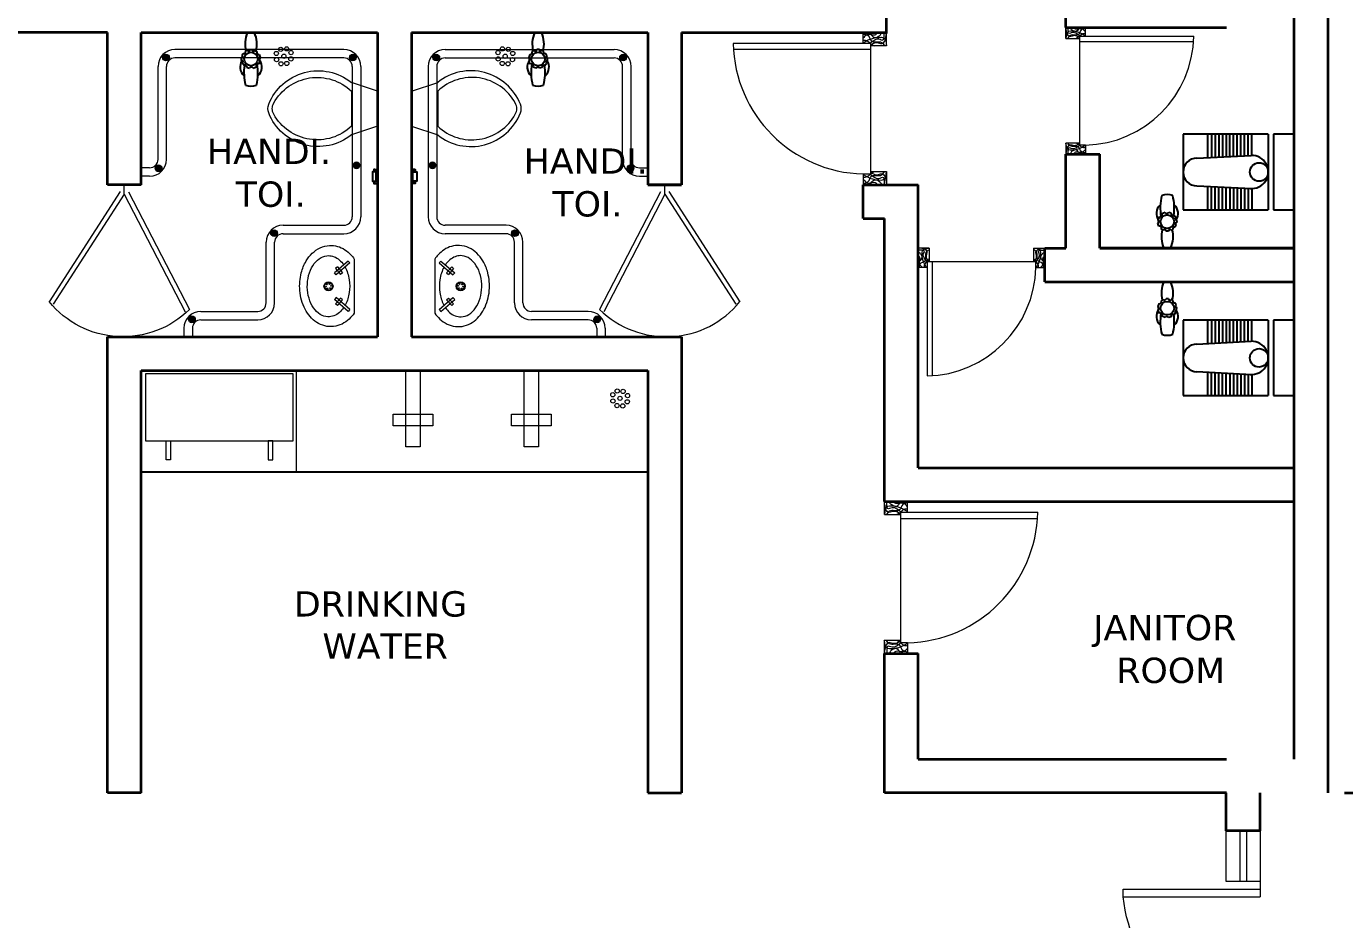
# Model space of a CAD drawing. Header units: millimetres. Extents: x -3092162 to 4513894, y -12317808 to 1849994.
# Drawn here: x -452693 to -444889, y -5832906 to -5827619 of the extents above; entities that cross this region are included whole.
import ezdxf

# ---------------------------------------------------------------- set-up
doc = ezdxf.new("R2010")
doc.units = ezdxf.units.MM
doc.header["$LTSCALE"] = 2
doc.header["$MEASUREMENT"] = 0
for name, color, linetype, lineweight in [('DOOR', 27, 'Continuous', 5), ('FIXTURE', 252, 'Continuous', 0), ('glass', 5, 'Continuous', 15), ('RAILING', 47, 'Continuous', 13), ('SILL', 74, 'Continuous', 9), ('tap', 97, 'Continuous', 25), ('TEXT', 7, 'Continuous', 13), ('WAll', 250, 'Continuous', 35)]:
    doc.layers.add(name, color=color, linetype=linetype, lineweight=lineweight)
doc.layers.add('Layer3', color=36, linetype='Continuous')
doc.styles.add('style2', font='')
doc.styles.get('style2').set_extended_font_data('Verdana')

# ---------------------------------------------------------------- blocks, each defined once
blk = doc.blocks.new('A$C74827424')
at = {"layer": 'Layer3'}
for p, q in [((0, 0.4), (0, 1.1)), ((2.92, 0.4), (2.92, 1.1))]:
    blk.add_line(p, q, dxfattribs=at)
for points in [[(0.51, 0.3), (0, 0.3), (0, 0.51), (0.51, 0.51)], [(2.41, 0.51), (2.92, 0.51), (2.92, 0.3), (2.41, 0.3)]]:
    blk.add_lwpolyline(points, dxfattribs=at)
blk.add_lwpolyline([(0.51, 0.81), (2.41, 0.81), (2.41, 0), (0.51, 0)], close=True, dxfattribs=at)

msp = doc.modelspace()

# ---------------------------------------------------------------- hatches: boundary and pattern name
at = {"layer": 'RAILING', "ltscale": 0.1}
h = msp.add_hatch(color=256, dxfattribs=at)
h.set_gradient(color1=(245, 10, 245), color2=(225, 9, 225), one_color=1, tint=0.46, name='CYLINDER')
h.paths.add_polyline_path([(-451846.6, -5827803.2, -1), (-451886.6, -5827803.2, -1)])
h = msp.add_hatch(color=256, dxfattribs=at)
h.set_gradient(color1=(245, 10, 245), color2=(225, 9, 225), one_color=1, tint=0.46, name='CYLINDER')
h.paths.add_polyline_path([(-450740.5, -5827803.2, -1), (-450780.5, -5827803.2, -1)])
h = msp.add_hatch(color=256, dxfattribs=at)
h.set_gradient(color1=(245, 10, 245), color2=(225, 9, 225), one_color=1, tint=0.46, name='CYLINDER')
h.paths.add_polyline_path([(-450286.6, -5827803.2, 1), (-450246.6, -5827803.2, 1)])
h = msp.add_hatch(color=256, dxfattribs=at)
h.set_gradient(color1=(245, 10, 245), color2=(225, 9, 225), one_color=1, tint=0.46, name='CYLINDER')
h.paths.add_polyline_path([(-449180.5, -5827803.2, 1), (-449140.5, -5827803.2, 1)])
h = msp.add_hatch(color=256, dxfattribs=at)
h.set_gradient(color1=(245, 10, 245), color2=(225, 9, 225), one_color=1, tint=0.46, name='CYLINDER')
h.paths.add_polyline_path([(-450718.6, -5828441.7, -1), (-450758.6, -5828441.7, -1)])
h = msp.add_hatch(color=256, dxfattribs=at)
h.set_gradient(color1=(245, 10, 245), color2=(225, 9, 225), one_color=1, tint=0.46, name='CYLINDER')
h.paths.add_polyline_path([(-450308.6, -5828441.7, 1), (-450268.6, -5828441.7, 1)])
h = msp.add_hatch(color=256, dxfattribs=at)
h.set_gradient(color1=(245, 10, 245), color2=(225, 9, 225), one_color=1, tint=0.46, name='CYLINDER')
h.paths.add_polyline_path([(-451890.5, -5828459.2, -1), (-451930.5, -5828459.2, -1)])
h = msp.add_hatch(color=256, dxfattribs=at)
h.set_gradient(color1=(245, 10, 245), color2=(225, 9, 225), one_color=1, tint=0.46, name='CYLINDER')
h.paths.add_polyline_path([(-449136.6, -5828459.2, 1), (-449096.6, -5828459.2, 1)])
h = msp.add_hatch(color=256, dxfattribs=at)
h.set_gradient(color1=(245, 10, 245), color2=(225, 9, 225), one_color=1, tint=0.46, name='CYLINDER')
h.paths.add_polyline_path([(-451246.6, -5828843.2, -1), (-451206.6, -5828843.2, -1)])
h = msp.add_hatch(color=256, dxfattribs=at)
h.set_gradient(color1=(245, 10, 245), color2=(225, 9, 225), one_color=1, tint=0.46, name='CYLINDER')
h.paths.add_polyline_path([(-449780.5, -5828843.2, 1), (-449820.5, -5828843.2, 1)])
h = msp.add_hatch(color=256, dxfattribs=at)
h.set_gradient(color1=(245, 10, 245), color2=(225, 9, 225), one_color=1, tint=0.46, name='CYLINDER')
h.paths.add_polyline_path([(-451693.2, -5829353.2, -1), (-451733.2, -5829353.2, -1)])
h = msp.add_hatch(color=256, dxfattribs=at)
h.set_gradient(color1=(245, 10, 245), color2=(225, 9, 225), one_color=1, tint=0.46, name='CYLINDER')
h.paths.add_polyline_path([(-449333.9, -5829353.2, 1), (-449293.9, -5829353.2, 1)])

# ---------------------------------------------------------------- linework, layer by layer
at = {"layer": 'DOOR', "ltscale": 100}
for p, q in [((-446538.5, -5827625), (-446423.5, -5827625)), ((-446538.5, -5827690), (-446538.5, -5827625)), ((-446423.5, -5827678), (-446423.5, -5827625)), ((-447738.6, -5827719.8), (-448508.7, -5827719.8)), ((-447600.6, -5827656.2), (-447738.6, -5827656.2)), ((-447738.6, -5827719.8), (-447738.6, -5827656.2)), ((-447696.6, -5827719.8), (-447738.6, -5827719.8)), ((-447696.6, -5827719.8), (-447696.6, -5828492.6)), ((-447600.6, -5827734.2), (-447600.6, -5827656.2)), ((-446538.5, -5827690), (-446458.5, -5827690)), ((-446458.5, -5827678), (-446458.6, -5828322)), ((-446458.5, -5827678), (-446423.5, -5827678)), ((-446458.5, -5827709), (-445783.1, -5827709)), ((-446423.5, -5827678), (-445781.8, -5827678)), ((-447696.6, -5827757), (-448507.1, -5827757)), ((-447600.6, -5827734.2), (-447696.6, -5827734.2)), ((-446458.6, -5828310), (-446538.6, -5828310)), ((-446538.6, -5828310), (-446538.6, -5828375)), ((-446423.6, -5828322), (-446458.6, -5828322)), ((-446423.6, -5828322), (-446423.6, -5828375)), ((-446423.6, -5828375), (-446538.6, -5828375)), ((-447738.6, -5828492.6), (-447696.6, -5828492.6)), ((-447738.6, -5828492.6), (-447738.6, -5828556.2)), ((-447696.6, -5828478.2), (-447600.6, -5828478.2)), ((-447600.6, -5828478.2), (-447600.6, -5828556.2)), ((-447738.6, -5828556.2), (-447600.6, -5828556.2)), ((-447413.9, -5828931.2), (-447413.9, -5829046.2)), ((-447348.9, -5828931.2), (-447413.9, -5828931.2)), ((-447348.9, -5828931.2), (-447348.9, -5829011.2)), ((-446728.9, -5829011.2), (-446728.9, -5828931.2)), ((-446728.9, -5828931.2), (-446663.9, -5828931.2)), ((-446663.9, -5829046.2), (-446663.9, -5828931.2)), ((-447360.9, -5829046.2), (-447413.9, -5829046.2)), ((-447360.9, -5829011.2), (-447360.9, -5829046.2)), ((-447360.9, -5829011.2), (-446716.9, -5829011.2)), ((-447360.9, -5829046.2), (-447360.9, -5829687.9)), ((-447329.9, -5829011.2), (-447329.9, -5829686.6)), ((-446716.9, -5829046.2), (-446716.9, -5829011.2)), ((-446716.9, -5829046.2), (-446663.9, -5829046.2)), ((-447613.9, -5830431.2), (-447475.9, -5830431.2)), ((-447613.9, -5830509.2), (-447613.9, -5830431.2)), ((-447475.9, -5830494.8), (-447475.9, -5830431.2)), ((-447613.9, -5830509.2), (-447517.9, -5830509.2)), ((-447517.9, -5830494.8), (-447518, -5831267.6)), ((-447517.9, -5830494.8), (-447475.9, -5830494.8)), ((-447517.9, -5830532), (-446707.5, -5830532)), ((-447475.9, -5830494.8), (-446705.9, -5830494.8)), ((-447518, -5831253.2), (-447614, -5831253.2)), ((-447614, -5831253.2), (-447614, -5831331.2)), ((-447476, -5831267.6), (-447518, -5831267.6)), ((-447476, -5831267.6), (-447476, -5831331.2)), ((-447476, -5831331.2), (-447614, -5831331.2))]:
    msp.add_line(p, q, dxfattribs=at)
at = {"layer": 'DOOR', "ltscale": 0.1}
for p, q in [((-452113.6, -5828612.2), (-452113.6, -5828556.2)), ((-448913.6, -5828612.2), (-448913.6, -5828556.2)), ((-452137.2, -5828596.9), (-452557.8, -5829248.7)), ((-452113.6, -5828612.2), (-452534.2, -5829263.9)), ((-452113.6, -5828612.2), (-451752.8, -5829308)), ((-452088.6, -5828599.2), (-451727.9, -5829295.1)), ((-448938.5, -5828599.2), (-449299.3, -5829295.1)), ((-448913.6, -5828612.2), (-449274.3, -5829308)), ((-448913.6, -5828612.2), (-448492.9, -5829263.9)), ((-448889.9, -5828596.9), (-448469.3, -5829248.7))]:
    msp.add_line(p, q, dxfattribs=at)
at = {"layer": 'DOOR', "color": 252, "ltscale": 200}
for p, q in [((-445389.3, -5832681.2), (-445389.3, -5832771.2)), ((-446199.3, -5832726.2), (-445389.3, -5832726.2)), ((-446199.3, -5832771.2), (-446199.3, -5832726.2)), ((-446199.3, -5832771.2), (-445389.3, -5832771.2))]:
    msp.add_line(p, q, dxfattribs=at)
at = {"layer": 'DOOR', "ltscale": 100}
for centre, radius, start, end in [((-447720.6, -5827704.6), 788.2, 181.10708, 268.69279), ((-446438.5, -5827665.3), 656.9, 271.30721, 358.89292), ((-447373.6, -5829031.2), 656.9, 271.10708, 358.69279), ((-447493.9, -5830479.6), 788.2, 271.30721, 358.89292)]:
    msp.add_arc(centre, radius, start, end, dxfattribs=at)
at = {"layer": 'DOOR', "color": 252, "ltscale": 200, "extrusion": (0, 0, -1)}
msp.add_ellipse((-445302.8, -5832678.5), major_axis=(901.3, 9), ratio=1, start_param=1.676054, end_param=3.048539, dxfattribs=at)
at = {"layer": 'DOOR', "ltscale": 100}
for points in [[(-446457.5, -5827625), (-446476, -5827647.5), (-446523.5, -5827650), (-446538.5, -5827690)], [(-446458.5, -5827687), (-446489.5, -5827674), (-446515, -5827679), (-446538.5, -5827629)], [(-446423.5, -5827632), (-446448, -5827640), (-446463.5, -5827666.5), (-446514, -5827673), (-446528.5, -5827690)], [(-446456.5, -5827678), (-446507, -5827657.5), (-446517.5, -5827662), (-446526.5, -5827625)], [(-446423.5, -5827675), (-446468.5, -5827653.5), (-446505, -5827639.5), (-446514.5, -5827625)], [(-446423.5, -5827651.5), (-446447, -5827633), (-446482.5, -5827635.5), (-446494, -5827625)], [(-446423.5, -5827662), (-446442.5, -5827665), (-446462.5, -5827681), (-446477.5, -5827690)], [(-446457.6, -5828375), (-446476.1, -5828352.4), (-446523.6, -5828349.9), (-446538.6, -5828310)], [(-446458.6, -5828313), (-446489.6, -5828325.9), (-446515.1, -5828320.9), (-446538.6, -5828370.9)], [(-446423.6, -5828368), (-446448.1, -5828360), (-446463.6, -5828333.5), (-446514.1, -5828326.9), (-446528.6, -5828310)], [(-446456.6, -5828322), (-446507.1, -5828342.4), (-446517.6, -5828338), (-446526.6, -5828375)], [(-446423.6, -5828325), (-446468.6, -5828346.4), (-446505.1, -5828360.4), (-446514.6, -5828375)], [(-446423.6, -5828348.5), (-446447.1, -5828367), (-446482.6, -5828364.4), (-446494.1, -5828375)], [(-446423.6, -5828338), (-446442.6, -5828335), (-446462.6, -5828319), (-446477.6, -5828310)], [(-447516.7, -5830431.2), (-447538.9, -5830458.2), (-447595.9, -5830461.2), (-447613.9, -5830509.2)], [(-447517.9, -5830505.6), (-447555.1, -5830490), (-447585.7, -5830496), (-447613.9, -5830436)], [(-447475.9, -5830439.6), (-447505.3, -5830449.2), (-447523.9, -5830481), (-447584.5, -5830488.8), (-447601.9, -5830509.2)], [(-447515.5, -5830494.8), (-447576.1, -5830470.2), (-447588.7, -5830475.6), (-447599.5, -5830431.2)], [(-447475.9, -5830491.2), (-447529.9, -5830465.4), (-447573.7, -5830448.6), (-447585.1, -5830431.2)], [(-447475.9, -5830463), (-447504.1, -5830440.8), (-447546.7, -5830443.8), (-447560.5, -5830431.2)], [(-447475.9, -5830475.6), (-447498.7, -5830479.2), (-447522.7, -5830498.4), (-447540.7, -5830509.2)], [(-447516.8, -5831331.2), (-447539, -5831304.2), (-447596, -5831301.2), (-447614, -5831253.2)], [(-447518, -5831256.8), (-447555.1, -5831272.4), (-447585.7, -5831266.4), (-447614, -5831326.4)], [(-447476, -5831322.8), (-447505.4, -5831313.2), (-447523.9, -5831281.4), (-447584.5, -5831273.6), (-447601.9, -5831253.2)], [(-447515.5, -5831267.6), (-447576.2, -5831292.2), (-447588.8, -5831286.8), (-447599.6, -5831331.2)], [(-447476, -5831271.2), (-447530, -5831297), (-447573.8, -5831313.8), (-447585.2, -5831331.2)], [(-447476, -5831299.4), (-447504.2, -5831321.6), (-447546.8, -5831318.6), (-447560.6, -5831331.2)], [(-447476, -5831286.8), (-447498.7, -5831283.2), (-447522.7, -5831264), (-447540.7, -5831253.2)]]:
    msp.add_spline(points, degree=3, dxfattribs=at)
for points, knots in [([(-447738.6, -5827716.2), (-447721.6, -5827706.2), (-447691.2, -5827688.2), (-447643.6, -5827683.3), (-447632.7, -5827662.6), (-447629.4, -5827656.2)], [0, 0, 0, 0, 49.871841, 88.96468, 106.300038, 106.300038, 106.300038, 106.300038]), ([(-447738.6, -5827688), (-447730.1, -5827677.7), (-447711.5, -5827655.3), (-447672.3, -5827678.4), (-447658.2, -5827661.4), (-447654, -5827656.2)], [0, 0, 0, 0, 29.907638, 65.495558, 81.06831, 81.06831, 81.06831, 81.06831]), ([(-447738.6, -5827664.6), (-447727.3, -5827665.9), (-447702.7, -5827668.8), (-447695.1, -5827725.9), (-447633.8, -5827699), (-447617.5, -5827726), (-447612.6, -5827734.2)], [0, 0, 0, 0, 25.772755, 56.472918, 107.389517, 129.733035, 129.733035, 129.733035, 129.733035]), ([(-447738.6, -5827700.6), (-447730.5, -5827700.9), (-447711.9, -5827701.6), (-447695.3, -5827723), (-447680, -5827731), (-447673.8, -5827734.2)], [0, 0, 0, 0, 19.23508, 44.847577, 62.340173, 62.340173, 62.340173, 62.340173]), ([(-447699, -5827719.8), (-447679.4, -5827703.2), (-447655.8, -5827683), (-447614, -5827709.7), (-447614.5, -5827679.5), (-447615, -5827656.2)], [0, 0, 0, 0, 54.502104, 65.925763, 104.00512, 104.00512, 104.00512, 104.00512]), ([(-447697.8, -5827656.2), (-447691.6, -5827667.5), (-447675.6, -5827697.2), (-447608.8, -5827669.2), (-447603.2, -5827713.3), (-447600.6, -5827734.2)], [0, 0, 0, 0, 29.129414, 76.695158, 119.414811, 119.414811, 119.414811, 119.414811]), ([(-447696.6, -5827730.6), (-447684.7, -5827722.4), (-447663.8, -5827708), (-447612.8, -5827733.9), (-447605.5, -5827690.5), (-447600.6, -5827661)], [0, 0, 0, 0, 33.615189, 59.600762, 114.848064, 114.848064, 114.848064, 114.848064]), ([(-447738.6, -5828547.8), (-447727.3, -5828546.5), (-447702.7, -5828543.6), (-447695.1, -5828486.5), (-447633.8, -5828513.4), (-447617.5, -5828486.4), (-447612.6, -5828478.2)], [0, 0, 0, 0, 25.772755, 56.472918, 107.389517, 129.733035, 129.733035, 129.733035, 129.733035]), ([(-447738.6, -5828511.8), (-447730.5, -5828511.5), (-447711.9, -5828510.8), (-447695.3, -5828489.4), (-447680, -5828481.4), (-447673.8, -5828478.2)], [0, 0, 0, 0, 19.23508, 44.847577, 62.340173, 62.340173, 62.340173, 62.340173]), ([(-447738.6, -5828496.2), (-447721.6, -5828506.2), (-447691.2, -5828524.2), (-447643.6, -5828529.1), (-447632.7, -5828549.8), (-447629.4, -5828556.2)], [0, 0, 0, 0, 49.871841, 88.96468, 106.300038, 106.300038, 106.300038, 106.300038]), ([(-447699, -5828492.6), (-447679.4, -5828509.2), (-447655.8, -5828529.4), (-447613.9, -5828502.7), (-447614.5, -5828532.9), (-447615, -5828556.2)], [0, 0, 0, 0, 54.502104, 65.925763, 104.00512, 104.00512, 104.00512, 104.00512]), ([(-447697.8, -5828556.2), (-447691.6, -5828544.9), (-447675.5, -5828515.2), (-447608.8, -5828543.2), (-447603.2, -5828499.1), (-447600.6, -5828478.2)], [0, 0, 0, 0, 29.129414, 76.695158, 119.414811, 119.414811, 119.414811, 119.414811]), ([(-447696.6, -5828481.8), (-447684.7, -5828490), (-447663.8, -5828504.4), (-447612.8, -5828478.5), (-447605.5, -5828521.9), (-447600.6, -5828551.4)], [0, 0, 0, 0, 33.615189, 59.600762, 114.848064, 114.848064, 114.848064, 114.848064]), ([(-447738.6, -5828524.4), (-447730.1, -5828534.7), (-447711.5, -5828557.1), (-447672.2, -5828534), (-447658.2, -5828551), (-447654, -5828556.2)], [0, 0, 0, 0, 29.907638, 65.495558, 81.06831, 81.06831, 81.06831, 81.06831]), ([(-447413.9, -5829012.2), (-447404.5, -5829007.1), (-447379.7, -5828993.7), (-447403.1, -5828938.1), (-447366.3, -5828933.4), (-447348.9, -5828931.2)], [0, 0, 0, 0, 29.129414, 76.695158, 119.414811, 119.414811, 119.414811, 119.414811]), ([(-447360.9, -5829013.2), (-447374.8, -5828996.9), (-447391.6, -5828977.2), (-447369.3, -5828942.4), (-447394.5, -5828942.8), (-447413.9, -5828943.2)], [0, 0, 0, 0, 54.502104, 65.925763, 104.00512, 104.00512, 104.00512, 104.00512]), ([(-447363.9, -5829046.2), (-447372.3, -5829032), (-447387.2, -5829006.8), (-447391.4, -5828967.1), (-447408.6, -5828958), (-447413.9, -5828955.2)], [0, 0, 0, 0, 49.871841, 88.96468, 106.300038, 106.300038, 106.300038, 106.300038]), ([(-447387.4, -5829046.2), (-447396, -5829039.1), (-447414.7, -5829023.6), (-447395.5, -5828990.9), (-447409.6, -5828979.3), (-447413.9, -5828975.7)], [0, 0, 0, 0, 29.907638, 65.495558, 81.06831, 81.06831, 81.06831, 81.06831]), ([(-447351.9, -5829011.2), (-447358.7, -5829001.4), (-447370.8, -5828983.9), (-447349.2, -5828941.4), (-447385.3, -5828935.3), (-447409.9, -5828931.2)], [0, 0, 0, 0, 33.615189, 59.600762, 114.848064, 114.848064, 114.848064, 114.848064]), ([(-447406.9, -5829046.2), (-447405.8, -5829036.8), (-447403.4, -5829016.3), (-447355.9, -5829010), (-447378.3, -5828958.9), (-447355.8, -5828945.3), (-447348.9, -5828941.2)], [0, 0, 0, 0, 25.772755, 56.472918, 107.389517, 129.733035, 129.733035, 129.733035, 129.733035]), ([(-446663.9, -5829012.2), (-446673.4, -5829007.1), (-446698.1, -5828993.7), (-446674.8, -5828938.1), (-446711.5, -5828933.4), (-446728.9, -5828931.2)], [0, 0, 0, 0, 29.129414, 76.695158, 119.414811, 119.414811, 119.414811, 119.414811]), ([(-446670.9, -5829046.2), (-446672, -5829036.8), (-446674.4, -5829016.3), (-446722, -5829010), (-446699.6, -5828958.9), (-446722.1, -5828945.3), (-446728.9, -5828941.2)], [0, 0, 0, 0, 25.772755, 56.472918, 107.389517, 129.733035, 129.733035, 129.733035, 129.733035]), ([(-446725.9, -5829011.2), (-446719.1, -5829001.3), (-446707.1, -5828983.9), (-446728.7, -5828941.4), (-446692.6, -5828935.3), (-446667.9, -5828931.2)], [0, 0, 0, 0, 33.615189, 59.600762, 114.848064, 114.848064, 114.848064, 114.848064]), ([(-446716.9, -5829013.2), (-446703.1, -5828996.9), (-446686.3, -5828977.2), (-446708.6, -5828942.4), (-446683.3, -5828942.8), (-446663.9, -5828943.2)], [0, 0, 0, 0, 54.502104, 65.925763, 104.00512, 104.00512, 104.00512, 104.00512]), ([(-446713.9, -5829046.2), (-446705.6, -5829032), (-446690.6, -5829006.8), (-446686.5, -5828967.1), (-446669.3, -5828958), (-446663.9, -5828955.2)], [0, 0, 0, 0, 49.871841, 88.96468, 106.300038, 106.300038, 106.300038, 106.300038]), ([(-446690.4, -5829046.2), (-446681.9, -5829039.1), (-446663.2, -5829023.6), (-446682.4, -5828990.9), (-446668.3, -5828979.3), (-446663.9, -5828975.7)], [0, 0, 0, 0, 29.907638, 65.495558, 81.06831, 81.06831, 81.06831, 81.06831]), ([(-447376.9, -5829046.2), (-447376.7, -5829039.5), (-447376.1, -5829024), (-447358.2, -5829010.1), (-447351.6, -5828997.4), (-447348.9, -5828992.2)], [0, 0, 0, 0, 19.23508, 44.847577, 62.340173, 62.340173, 62.340173, 62.340173]), ([(-446700.9, -5829046.2), (-446701.2, -5829039.5), (-446701.8, -5829023.9), (-446719.6, -5829010.1), (-446726.3, -5828997.4), (-446728.9, -5828992.2)], [0, 0, 0, 0, 19.23508, 44.847577, 62.340173, 62.340173, 62.340173, 62.340173])]:
    msp.add_open_spline(points, degree=3, knots=knots, dxfattribs=at)
at = {"layer": 'FIXTURE', "ltscale": 100}
for p, q in [((-450613.6, -5828002.5), (-450769.1, -5827950.7)), ((-450413.6, -5828002.5), (-450258, -5827950.7)), ((-450769.1, -5828002.5), (-450769.1, -5828209.9)), ((-450613.6, -5828002.5), (-450613.6, -5828209.9)), ((-450413.6, -5828002.5), (-450413.6, -5828209.9)), ((-450258, -5828002.5), (-450258, -5828209.9)), ((-450613.6, -5828209.9), (-450769.1, -5828261.7)), ((-450413.6, -5828209.9), (-450258, -5828261.7)), ((-450621.8, -5828486.4), (-450613.6, -5828486.4)), ((-450405.3, -5828486.4), (-450413.6, -5828486.4))]:
    msp.add_line(p, q, dxfattribs=at)
at = {"layer": 'FIXTURE', "lineweight": -2, "ltscale": 200}
for p, q in [((-445340.9, -5828257.7), (-445844.4, -5828257.7)), ((-445844.4, -5828257.7), (-445844.4, -5828704.8)), ((-445698.7, -5828396.3), (-445698.7, -5828257.7)), ((-445676.9, -5828257.7), (-445676.9, -5828395.2)), ((-445655.2, -5828257.7), (-445655.2, -5828394.1)), ((-445655.2, -5828257.7), (-445655.2, -5828394.1)), ((-445633.5, -5828257.7), (-445633.5, -5828393)), ((-445611.7, -5828257.7), (-445611.7, -5828391.9)), ((-445590, -5828257.7), (-445590, -5828390.8)), ((-445568.3, -5828389.7), (-445568.3, -5828257.7)), ((-445547.5, -5828388.6), (-445547.5, -5828257.7)), ((-445525.7, -5828387.5), (-445525.7, -5828257.7)), ((-445504, -5828386.4), (-445504, -5828257.7)), ((-445482.3, -5828385.3), (-445482.3, -5828257.7)), ((-445460.5, -5828384.5), (-445460.5, -5828257.7)), ((-445438.8, -5828383.2), (-445438.8, -5828257.7)), ((-445340.9, -5828257.7), (-445340.9, -5828704.8)), ((-445188.6, -5828257.7), (-445310.7, -5828257.7)), ((-445310.7, -5828257.7), (-445310.7, -5828704.7)), ((-445188.6, -5828257.7), (-445310.7, -5828257.7)), ((-445188.6, -5828704.7), (-445188.6, -5828257.7)), ((-445188.6, -5828704.8), (-445188.6, -5828257.7)), ((-445763.3, -5828399.6), (-445441.8, -5828383.3)), ((-445763.3, -5828562.9), (-445438.9, -5828579.3)), ((-445698.7, -5828704.7), (-445698.7, -5828566.2)), ((-445676.9, -5828704.7), (-445676.9, -5828567.3)), ((-445676.9, -5828704.7), (-445676.9, -5828567.3)), ((-445676.9, -5828704.7), (-445676.9, -5828567.3)), ((-445655.2, -5828704.7), (-445655.2, -5828568.4)), ((-445655.2, -5828704.7), (-445655.2, -5828568.4)), ((-445633.5, -5828704.7), (-445633.5, -5828569.5)), ((-445611.7, -5828704.7), (-445611.7, -5828570.6)), ((-445590, -5828704.7), (-445590, -5828571.7)), ((-445568.3, -5828572.7), (-445568.3, -5828704.7)), ((-445547.5, -5828573.8), (-445547.5, -5828704.7)), ((-445525.7, -5828574.9), (-445525.7, -5828704.7)), ((-445504, -5828576), (-445504, -5828704.7)), ((-445482.3, -5828577.1), (-445482.3, -5828704.7)), ((-445460.5, -5828578.2), (-445460.5, -5828704.7)), ((-445438.8, -5828579.2), (-445438.8, -5828704.7)), ((-445844.4, -5828704.8), (-445340.9, -5828704.8)), ((-445310.7, -5828704.7), (-445188.6, -5828704.7)), ((-445340.9, -5829357.7), (-445844.4, -5829357.7)), ((-445844.4, -5829357.7), (-445844.4, -5829804.8)), ((-445698.7, -5829496.3), (-445698.7, -5829357.7)), ((-445676.9, -5829357.7), (-445676.9, -5829495.2)), ((-445655.2, -5829357.7), (-445655.2, -5829494.1)), ((-445655.2, -5829357.7), (-445655.2, -5829494.1)), ((-445633.5, -5829357.7), (-445633.5, -5829493)), ((-445611.7, -5829357.7), (-445611.7, -5829491.9)), ((-445590, -5829357.7), (-445590, -5829490.8)), ((-445568.3, -5829489.7), (-445568.3, -5829357.7)), ((-445547.5, -5829488.6), (-445547.5, -5829357.7)), ((-445525.7, -5829487.5), (-445525.7, -5829357.7)), ((-445504, -5829486.4), (-445504, -5829357.7)), ((-445482.3, -5829485.3), (-445482.3, -5829357.7)), ((-445460.5, -5829484.5), (-445460.5, -5829357.7)), ((-445438.8, -5829483.2), (-445438.8, -5829357.7)), ((-445340.9, -5829357.7), (-445340.9, -5829804.8)), ((-445188.6, -5829357.7), (-445310.7, -5829357.7)), ((-445310.7, -5829357.7), (-445310.7, -5829804.7)), ((-445188.6, -5829357.7), (-445310.7, -5829357.7)), ((-445188.6, -5829804.7), (-445188.6, -5829357.7)), ((-445188.6, -5829804.8), (-445188.6, -5829357.7)), ((-445763.3, -5829499.6), (-445441.8, -5829483.3)), ((-445763.3, -5829662.9), (-445438.9, -5829679.3)), ((-445698.7, -5829804.7), (-445698.7, -5829666.2)), ((-445676.9, -5829804.7), (-445676.9, -5829667.3)), ((-445676.9, -5829804.7), (-445676.9, -5829667.3)), ((-445676.9, -5829804.7), (-445676.9, -5829667.3)), ((-445655.2, -5829804.7), (-445655.2, -5829668.4)), ((-445655.2, -5829804.7), (-445655.2, -5829668.4)), ((-445633.5, -5829804.7), (-445633.5, -5829669.5)), ((-445611.7, -5829804.7), (-445611.7, -5829670.6)), ((-445590, -5829804.7), (-445590, -5829671.7)), ((-445568.3, -5829672.7), (-445568.3, -5829804.7)), ((-445547.5, -5829673.8), (-445547.5, -5829804.7)), ((-445525.7, -5829674.9), (-445525.7, -5829804.7)), ((-445504, -5829676), (-445504, -5829804.7)), ((-445482.3, -5829677.1), (-445482.3, -5829804.7)), ((-445460.5, -5829678.2), (-445460.5, -5829804.7)), ((-445438.8, -5829679.2), (-445438.8, -5829804.7)), ((-445844.4, -5829804.8), (-445340.9, -5829804.8)), ((-445310.7, -5829804.7), (-445188.6, -5829804.7))]:
    msp.add_line(p, q, dxfattribs=at)
at = {"layer": 'FIXTURE', "ltscale": 200}
for p, q in [((-450788.2, -5829008), (-450869.6, -5829078.4)), ((-450851.8, -5829042.9), (-450863.3, -5829052.8)), ((-450863.3, -5829052.8), (-450833.5, -5829087.4)), ((-450778.2, -5829019.5), (-450859.6, -5829089.9)), ((-450851.8, -5829042.9), (-450821.9, -5829077.4)), ((-450778.2, -5829019.5), (-450788.2, -5829008)), ((-450752, -5828996.2), (-450752, -5829316.2)), ((-450275.1, -5828996.2), (-450275.1, -5829316.2)), ((-450248.9, -5829019.5), (-450238.9, -5829008)), ((-450248.9, -5829019.5), (-450167.5, -5829089.9)), ((-450238.9, -5829008), (-450157.5, -5829078.4)), ((-450175.3, -5829042.9), (-450205.2, -5829077.4)), ((-450163.8, -5829052.8), (-450193.6, -5829087.4)), ((-450175.3, -5829042.9), (-450163.8, -5829052.8)), ((-450859.6, -5829089.9), (-450869.6, -5829078.4)), ((-450821.9, -5829077.4), (-450833.5, -5829087.4)), ((-450205.2, -5829077.4), (-450193.6, -5829087.4)), ((-450167.5, -5829089.9), (-450157.5, -5829078.4)), ((-450859.6, -5829224.8), (-450869.6, -5829236.3)), ((-450788.2, -5829306.7), (-450869.6, -5829236.3)), ((-450863.3, -5829261.9), (-450833.5, -5829227.3)), ((-450851.8, -5829271.8), (-450863.3, -5829261.9)), ((-450778.2, -5829295.2), (-450859.6, -5829224.8)), ((-450851.8, -5829271.8), (-450821.9, -5829237.3)), ((-450821.9, -5829237.3), (-450833.5, -5829227.3)), ((-450248.9, -5829295.2), (-450167.5, -5829224.8)), ((-450238.9, -5829306.7), (-450157.5, -5829236.3)), ((-450205.2, -5829237.3), (-450193.6, -5829227.3)), ((-450175.3, -5829271.8), (-450205.2, -5829237.3)), ((-450163.8, -5829261.9), (-450193.6, -5829227.3)), ((-450175.3, -5829271.8), (-450163.8, -5829261.9)), ((-450167.5, -5829224.8), (-450157.5, -5829236.3)), ((-450778.2, -5829295.2), (-450788.2, -5829306.7)), ((-450248.9, -5829295.2), (-450238.9, -5829306.7))]:
    msp.add_line(p, q, dxfattribs=at)
at = {"layer": 'FIXTURE', "ltscale": 0.75}
for p, q in [((-452012.6, -5829656.6), (-452012.6, -5830256.2)), ((-451093.8, -5829656.6), (-452012.6, -5829656.6)), ((-451987.1, -5829676), (-451987.1, -5830073)), ((-451113.2, -5829676), (-451987.1, -5829676)), ((-451113.2, -5830073), (-451113.2, -5829676)), ((-451093.8, -5830256.2), (-451093.8, -5829656.6)), ((-451987.1, -5830073), (-451113.2, -5830073)), ((-451865.9, -5830073), (-451838.9, -5830073)), ((-451865.9, -5830184.3), (-451865.9, -5830073)), ((-451838.9, -5830073), (-451838.9, -5830184.3)), ((-451234.3, -5830073), (-451261.4, -5830073)), ((-451261.4, -5830073), (-451261.4, -5830184.3)), ((-451234.3, -5830184.3), (-451234.3, -5830073)), ((-451838.9, -5830184.3), (-451865.9, -5830184.3)), ((-451261.4, -5830184.3), (-451234.3, -5830184.3)), ((-452012.6, -5830256.2), (-451093.8, -5830256.2))]:
    msp.add_line(p, q, dxfattribs=at)
at = {"layer": 'FIXTURE', "ltscale": 100}
for points in [[(-450361.1, -5829656.2), (-450361.1, -5830107.7), (-450446.6, -5830107.7), (-450446.6, -5829656.2)], [(-449661.6, -5829656.2), (-449661.6, -5830107.7), (-449747.1, -5830107.7), (-449747.1, -5829656.2)]]:
    msp.add_lwpolyline(points, dxfattribs=at)
for points in [[(-450521.1, -5829914.7), (-450286.6, -5829914.7), (-450286.6, -5829982.7), (-450521.1, -5829982.7)], [(-449821.6, -5829914.7), (-449587.1, -5829914.7), (-449587.1, -5829982.7), (-449821.6, -5829982.7)]]:
    msp.add_lwpolyline(points, close=True, dxfattribs=at)
at = {"layer": 'FIXTURE', "ltscale": 15000}
for centre in [(-451213.5, -5827779.5), (-451211.7, -5827816.3), (-451187, -5827754.8), (-451168.7, -5827796), (-451152.4, -5827752.2), (-451127, -5827811.8), (-451126.3, -5827774.4), (-449900.8, -5827774.4), (-449900.1, -5827811.8), (-449874.7, -5827752.2), (-449858.4, -5827796), (-449840.1, -5827754.8), (-449815.4, -5827816.3), (-449813.6, -5827779.5), (-451185.5, -5827840.8), (-451151.3, -5827838.7), (-449875.8, -5827838.7), (-449841.6, -5827840.8), (-449221.4, -5829799.4), (-449220.7, -5829836.8), (-449195.4, -5829777.2), (-449179, -5829821), (-449160.7, -5829779.8), (-449136, -5829841.2), (-449134.2, -5829804.5), (-449196.4, -5829863.7), (-449162.3, -5829865.8)]:
    msp.add_circle(centre, 12.5, dxfattribs=at)
at = {"layer": 'FIXTURE', "ltscale": 200}
for centre, radius in [((-450904.5, -5829157.4), 26.7), ((-450904.5, -5829157.4), 22.8), ((-450122.6, -5829157.4), 26.7), ((-450122.6, -5829157.4), 22.8), ((-450919.2, -5829159.5), 2.55), ((-450913.6, -5829145.7), 2.55), ((-450910, -5829171.1), 2.55), ((-450898.9, -5829143.6), 2.55), ((-450895.3, -5829169), 2.55), ((-450889.8, -5829155.2), 2.55), ((-450137.3, -5829155.2), 2.55), ((-450131.8, -5829169), 2.55), ((-450128.2, -5829143.6), 2.55), ((-450117.1, -5829171.1), 2.55), ((-450113.5, -5829145.7), 2.55), ((-450107.9, -5829159.5), 2.55)]:
    msp.add_circle(centre, radius, dxfattribs=at)
at = {"layer": 'FIXTURE', "ltscale": 100, "extrusion": (0, 0, -1)}
for centre, major_axis, start_param, end_param in [((-450965.6, -5828197.4), (223.1, -223.1), 2.735616, 4.599479), ((-450971.7, -5828215.1), (207.7, -207.7), 2.862371, 4.688514), ((-451194.4, -5828106.2), (48.9, -48.9), 1.97677, 2.735616), ((-451168.2, -5828106.2), (48.9, 48.9), 3.42081, 4.433168), ((-450965.6, -5828015), (223.1, 223.1), 1.683704, 3.547566), ((-450971.7, -5827997.3), (207.7, -207.7), 0.023871, 1.850014)]:
    msp.add_ellipse(centre, major_axis=major_axis, ratio=1, start_param=start_param, end_param=end_param, dxfattribs=at)
at = {"layer": 'FIXTURE', "ltscale": 100}
for centre, major_axis, start_param, end_param in [((-450061.5, -5828197.4), (-296.2, 108.5), 3.87221, 5.736072), ((-450055.4, -5828215.1), (207.7, 207.7), 6.003964, 7.830107), ((-449859, -5828106.2), (48.9, 48.9), 4.991606, 6.003964), ((-449832.7, -5828106.2), (-48.9, 48.9), 3.547566, 4.306413), ((-450061.5, -5828015), (-311.1, 52.2), 1.064426, 2.928288), ((-450055.4, -5827997.3), (207.7, 207.7), 3.165464, 4.991606)]:
    msp.add_ellipse(centre, major_axis=major_axis, ratio=1, start_param=start_param, end_param=end_param, dxfattribs=at)
at = {"layer": 'FIXTURE', "lineweight": -2, "ltscale": 200}
for centre, major_axis, start_param, end_param in [((-445762.7, -5828481.2), (57.8, 57.8), 0.792845, 3.919544), ((-445395.3, -5828481.2), (-29.3, 45.9), 4.145308, 10.428493), ((-445438.9, -5828481.2), (-67.7, 70.9), 2.278313, 5.549962), ((-445762.7, -5829581.2), (57.8, 57.8), 0.792845, 3.919544), ((-445438.9, -5829581.2), (-67.7, 70.9), 2.278313, 5.549962), ((-445395.3, -5829581.2), (-29.3, 45.9), 4.145308, 10.428493)]:
    msp.add_ellipse(centre, major_axis=major_axis, ratio=1, start_param=start_param, end_param=end_param, dxfattribs=at)
at = {"layer": 'FIXTURE', "ltscale": 200}
for points, knots in [([(-450752, -5829316.2), (-450760.7, -5829329), (-450770.7, -5829340.9), (-450794.6, -5829363.3), (-450808.9, -5829373.4), (-450840.1, -5829388.6), (-450857.1, -5829393.7), (-450891.8, -5829397.5), (-450909.5, -5829396.3), (-450943.3, -5829387.9), (-450959.4, -5829380.7), (-450988.5, -5829361.9), (-451001.7, -5829350.3), (-451024.7, -5829324), (-451034.6, -5829309.3), (-451060.6, -5829260.1), (-451071.1, -5829221.9), (-451077.3, -5829147.7), (-451074.4, -5829111.8), (-451059.1, -5829053.1), (-451049.5, -5829029.3), (-451026.7, -5828991), (-451014.7, -5828975.7), (-450987, -5828949.2), (-450971.2, -5828938.1), (-450936.5, -5828922), (-450917.6, -5828917.1), (-450882.4, -5828915.3), (-450866.4, -5828917.1), (-450835.7, -5828925.6), (-450821.1, -5828932.3), (-450794.4, -5828949.4), (-450782.2, -5828959.9), (-450764.4, -5828979.3), (-450757.9, -5828987.5), (-450752, -5828996.2)], [2.343404, 2.343404, 2.343404, 2.343404, 2.563955, 2.563955, 2.813984, 2.813984, 3.064013, 3.064013, 3.314042, 3.314042, 3.564072, 3.564072, 3.814101, 3.814101, 4.06413, 4.06413, 4.592757, 4.592757, 5.068313, 5.068313, 5.420466, 5.420466, 5.695708, 5.695708, 5.97095, 5.97095, 6.246192, 6.246192, 6.47487, 6.47487, 6.703549, 6.703549, 6.932227, 6.932227, 7.081374, 7.081374, 7.081374, 7.081374]), ([(-450815.9, -5829285.6), (-450822.9, -5829295.6), (-450830.6, -5829304.4), (-450849.3, -5829320.9), (-450860.5, -5829327.8), (-450883.7, -5829336.8), (-450895.8, -5829338.8), (-450923.5, -5829337.8), (-450939.3, -5829332.8), (-450968.4, -5829314.8), (-450981.8, -5829301.7), (-451004.4, -5829269.3), (-451013.5, -5829249.9), (-451026.1, -5829207.6), (-451029.6, -5829184.8), (-451030.4, -5829138.8), (-451027.7, -5829115.6), (-451016.5, -5829072.6), (-451008, -5829052.5), (-450986.6, -5829018.6), (-450973.6, -5829004.6), (-450945.1, -5828984.5), (-450929.6, -5828978.5), (-450902.6, -5828975.6), (-450891.2, -5828976.6), (-450869, -5828982.9), (-450858.1, -5828988.3), (-450837.9, -5829003), (-450828.4, -5829012.4), (-450818.2, -5829025.8), (-450816.5, -5829028.2), (-450814.8, -5829030.7)], [2.355985, 2.355985, 2.355985, 2.355985, 2.590166, 2.590166, 2.879276, 2.879276, 3.168385, 3.168385, 3.548322, 3.548322, 3.928258, 3.928258, 4.308195, 4.308195, 4.688131, 4.688131, 5.068068, 5.068068, 5.448004, 5.448004, 5.827941, 5.827941, 6.207878, 6.207878, 6.47998, 6.47998, 6.752083, 6.752083, 7.024186, 7.024186, 7.081374, 7.081374, 7.081374, 7.081374]), ([(-450275.1, -5829316.2), (-450266.4, -5829329), (-450256.4, -5829340.9), (-450232.5, -5829363.3), (-450218.2, -5829373.4), (-450187, -5829388.6), (-450170, -5829393.7), (-450135.3, -5829397.5), (-450117.6, -5829396.3), (-450083.8, -5829387.9), (-450067.7, -5829380.7), (-450038.6, -5829361.9), (-450025.4, -5829350.3), (-450002.4, -5829324), (-449992.5, -5829309.3), (-449966.5, -5829260.1), (-449956, -5829221.9), (-449949.8, -5829147.7), (-449952.7, -5829111.8), (-449968, -5829053.1), (-449977.6, -5829029.3), (-450000.4, -5828991), (-450012.4, -5828975.7), (-450040.1, -5828949.2), (-450055.9, -5828938.1), (-450090.6, -5828922), (-450109.5, -5828917.1), (-450144.7, -5828915.3), (-450160.7, -5828917.1), (-450191.4, -5828925.6), (-450206, -5828932.3), (-450232.7, -5828949.4), (-450244.9, -5828959.9), (-450262.7, -5828979.3), (-450269.2, -5828987.5), (-450275.1, -5828996.2)], [2.343404, 2.343404, 2.343404, 2.343404, 2.563955, 2.563955, 2.813984, 2.813984, 3.064013, 3.064013, 3.314042, 3.314042, 3.564072, 3.564072, 3.814101, 3.814101, 4.06413, 4.06413, 4.592757, 4.592757, 5.068313, 5.068313, 5.420466, 5.420466, 5.695708, 5.695708, 5.97095, 5.97095, 6.246192, 6.246192, 6.47487, 6.47487, 6.703549, 6.703549, 6.932227, 6.932227, 7.081374, 7.081374, 7.081374, 7.081374]), ([(-450211.2, -5829285.6), (-450204.3, -5829295.6), (-450196.5, -5829304.4), (-450177.8, -5829320.9), (-450166.6, -5829327.8), (-450143.4, -5829336.8), (-450131.3, -5829338.8), (-450103.6, -5829337.8), (-450087.8, -5829332.8), (-450058.7, -5829314.8), (-450045.3, -5829301.7), (-450022.7, -5829269.3), (-450013.6, -5829249.9), (-450001, -5829207.6), (-449997.5, -5829184.8), (-449996.7, -5829138.8), (-449999.4, -5829115.6), (-450010.6, -5829072.6), (-450019.1, -5829052.5), (-450040.5, -5829018.6), (-450053.5, -5829004.6), (-450082, -5828984.5), (-450097.5, -5828978.5), (-450124.5, -5828975.6), (-450135.9, -5828976.6), (-450158.1, -5828982.9), (-450169, -5828988.3), (-450189.2, -5829003), (-450198.7, -5829012.4), (-450208.9, -5829025.8), (-450210.6, -5829028.2), (-450212.3, -5829030.7)], [2.355985, 2.355985, 2.355985, 2.355985, 2.590166, 2.590166, 2.879276, 2.879276, 3.168385, 3.168385, 3.548322, 3.548322, 3.928258, 3.928258, 4.308195, 4.308195, 4.688131, 4.688131, 5.068068, 5.068068, 5.448004, 5.448004, 5.827941, 5.827941, 6.207878, 6.207878, 6.47998, 6.47998, 6.752083, 6.752083, 7.024186, 7.024186, 7.081374, 7.081374, 7.081374, 7.081374]), ([(-450806.8, -5829043.6), (-450800.7, -5829054.6), (-450795.4, -5829066.5), (-450787, -5829091.8), (-450783.8, -5829105.2), (-450778, -5829144), (-450778, -5829170.1), (-450785.4, -5829220.2), (-450792.9, -5829244.1), (-450804.5, -5829266.9), (-450805.6, -5829269), (-450806.8, -5829271.1)], [0.893957, 0.893957, 0.893957, 0.893957, 1.125801, 1.125801, 1.357644, 1.357644, 1.780528, 1.780528, 2.203411, 2.203411, 2.247635, 2.247635, 2.247635, 2.247635]), ([(-450220.3, -5829043.6), (-450226.4, -5829054.6), (-450231.7, -5829066.5), (-450240.1, -5829091.8), (-450243.3, -5829105.2), (-450249.1, -5829144), (-450249.1, -5829170.1), (-450241.7, -5829220.2), (-450234.3, -5829244.1), (-450222.6, -5829266.9), (-450221.5, -5829269), (-450220.3, -5829271.1)], [0.893957, 0.893957, 0.893957, 0.893957, 1.125801, 1.125801, 1.357644, 1.357644, 1.780528, 1.780528, 2.203411, 2.203411, 2.247635, 2.247635, 2.247635, 2.247635])]:
    msp.add_open_spline(points, degree=3, knots=knots, dxfattribs=at)
at = {"layer": 'glass', "ltscale": 100}
for p, q in [((-445509.3, -5832381.2), (-445509.3, -5832681.2)), ((-445469.3, -5832381.2), (-445469.3, -5832681.2))]:
    msp.add_line(p, q, dxfattribs=at)
at = {"layer": 'RAILING'}
for p, q in [((-450813.6, -5827756.2), (-451813.6, -5827756.2)), ((-450813.6, -5827806.2), (-451813.6, -5827806.2)), ((-450213.6, -5827756.2), (-449213.6, -5827756.2)), ((-450213.6, -5827806.2), (-449213.6, -5827806.2)), ((-451913.6, -5828406.2), (-451913.6, -5827856.2)), ((-451863.6, -5828406.2), (-451863.6, -5827856.2)), ((-450763.6, -5827856.2), (-450763.6, -5828746.2)), ((-450713.6, -5827856.2), (-450713.6, -5828746.2)), ((-450313.6, -5827856.2), (-450313.6, -5828746.2)), ((-450263.6, -5827856.2), (-450263.6, -5828746.2)), ((-449163.6, -5828406.2), (-449163.6, -5827856.2)), ((-449113.6, -5828406.2), (-449113.6, -5827856.2)), ((-451963.6, -5828456.2), (-452013.6, -5828456.2)), ((-451963.6, -5828506.2), (-452013.6, -5828506.2)), ((-449063.6, -5828456.2), (-449013.6, -5828456.2)), ((-449063.6, -5828506.2), (-449013.6, -5828506.2)), ((-451173.6, -5828796.2), (-450813.6, -5828796.2)), ((-449853.6, -5828796.2), (-450213.6, -5828796.2)), ((-451273.6, -5829256.2), (-451273.6, -5828896.2)), ((-451223.6, -5829256.2), (-451223.6, -5828896.2)), ((-451173.6, -5828846.2), (-450813.6, -5828846.2)), ((-449853.6, -5828846.2), (-450213.6, -5828846.2)), ((-449803.6, -5829256.2), (-449803.6, -5828896.2)), ((-449753.6, -5829256.2), (-449753.6, -5828896.2)), ((-451660.2, -5829306.2), (-451323.6, -5829306.2)), ((-451660.2, -5829356.2), (-451323.6, -5829356.2)), ((-449366.9, -5829306.2), (-449703.6, -5829306.2)), ((-449366.9, -5829356.2), (-449703.6, -5829356.2)), ((-451760.2, -5829406.2), (-451760.2, -5829456.2)), ((-451710.2, -5829406.2), (-451710.2, -5829456.2)), ((-449316.9, -5829406.2), (-449316.9, -5829456.2)), ((-449266.9, -5829406.2), (-449266.9, -5829456.2))]:
    msp.add_line(p, q, dxfattribs=at)
for centre in [(-451866.6, -5827803.2), (-450760.5, -5827803.2), (-450266.6, -5827803.2), (-449160.5, -5827803.2), (-450738.6, -5828441.7), (-450288.6, -5828441.7), (-451910.5, -5828459.2), (-449116.6, -5828459.2), (-451226.6, -5828843.2), (-449800.5, -5828843.2), (-451713.2, -5829353.2), (-449313.9, -5829353.2)]:
    msp.add_circle(centre, 20, dxfattribs=at)
for centre, radius, start, end in [((-451813.6, -5827856.2), 100, 90, 180), ((-451813.6, -5827856.2), 50, 90, 180), ((-450813.6, -5827856.2), 100, 0, 90), ((-450813.6, -5827856.2), 50, 0, 90), ((-450213.6, -5827856.2), 100, 90, 180), ((-450213.6, -5827856.2), 50, 90, 180), ((-449213.6, -5827856.2), 100, 0, 90), ((-449213.6, -5827856.2), 50, 0, 90), ((-451963.6, -5828406.2), 50, 270, 0), ((-451963.6, -5828406.2), 100, 270, 0), ((-449063.6, -5828406.2), 100, 180, 270), ((-449063.6, -5828406.2), 50, 180, 270), ((-451173.6, -5828896.2), 100, 90, 180), ((-450813.6, -5828746.2), 100, 270, 0), ((-450813.6, -5828746.2), 50, 270, 0), ((-450213.6, -5828746.2), 100, 180, 270), ((-450213.6, -5828746.2), 50, 180, 270), ((-449853.6, -5828896.2), 100, 0, 90), ((-451173.6, -5828896.2), 50, 90, 180), ((-449853.6, -5828896.2), 50, 0, 90), ((-451323.6, -5829256.2), 50, 270, 0), ((-451323.6, -5829256.2), 100, 270, 0), ((-449703.6, -5829256.2), 100, 180, 270), ((-449703.6, -5829256.2), 50, 180, 270), ((-451660.2, -5829406.2), 100, 90, 180), ((-451660.2, -5829406.2), 50, 90, 180), ((-449366.9, -5829406.2), 100, 0, 90), ((-449366.9, -5829406.2), 50, 0, 90)]:
    msp.add_arc(centre, radius, start, end, dxfattribs=at)
at = {"layer": 'SILL', "ltscale": 100}
for p, q in [((-445589.3, -5832681.2), (-445589.3, -5832381.2)), ((-445389.3, -5832381.2), (-445389.3, -5832681.2)), ((-445389.3, -5832681.2), (-445589.3, -5832681.2))]:
    msp.add_line(p, q, dxfattribs=at)
at = {"layer": 'SILL', "ltscale": 0.1, "extrusion": (0, 0, -1)}
msp.add_ellipse((-452121.7, -5828894.4), major_axis=(0.3, 561.8), ratio=1, start_param=2.364251, end_param=4.029691, dxfattribs=at)
at = {"layer": 'SILL', "ltscale": 0.1}
msp.add_ellipse((-448905.4, -5828894.4), major_axis=(-0.3, 561.8), ratio=1, start_param=2.364251, end_param=4.029691, dxfattribs=at)
at = {"layer": 'tap', "ltscale": 100}
for p, q in [((-451384.2, -5827656.2), (-451342.9, -5827656.2)), ((-449642.9, -5827656.2), (-449684.2, -5827656.2)), ((-451415.9, -5827792.4), (-451409.1, -5827779.6)), ((-451397.1, -5827767.4), (-451385.5, -5827760.7)), ((-451371.5, -5827756.8), (-451356.1, -5827756.7)), ((-451340.2, -5827761.3), (-451328.4, -5827768.6)), ((-451314.2, -5827785.7), (-451308.3, -5827803.2)), ((-449712.9, -5827785.7), (-449718.8, -5827803.2)), ((-449686.9, -5827761.3), (-449698.7, -5827768.6)), ((-449655.6, -5827756.8), (-449671, -5827756.7)), ((-449630, -5827767.4), (-449641.6, -5827760.7)), ((-449611.2, -5827792.4), (-449618, -5827779.6)), ((-451418.8, -5827821.3), (-451419.4, -5827808.4)), ((-451404.2, -5827850.7), (-451413.9, -5827836.6)), ((-451386, -5827863.5), (-451372.2, -5827867.5)), ((-451350.3, -5827866.6), (-451331, -5827858.6)), ((-451316.8, -5827843.1), (-451308.9, -5827824.3)), ((-449710.3, -5827843.1), (-449718.2, -5827824.3)), ((-449676.8, -5827866.6), (-449696.1, -5827858.6)), ((-449641.1, -5827863.5), (-449654.9, -5827867.5)), ((-449622.9, -5827850.7), (-449613.2, -5827836.6)), ((-449608.3, -5827821.3), (-449607.7, -5827808.4)), ((-445985.7, -5828744.3), (-445993.7, -5828763.1)), ((-445952.2, -5828720.8), (-445971.6, -5828728.8)), ((-445916.5, -5828723.9), (-445930.3, -5828719.9)), ((-445898.3, -5828736.7), (-445888.6, -5828750.8)), ((-445988.3, -5828801.7), (-445994.2, -5828784.2)), ((-445962.4, -5828826.1), (-445974.1, -5828818.8)), ((-445905.4, -5828820), (-445917.1, -5828826.7)), ((-445886.6, -5828795), (-445893.4, -5828807.8)), ((-445883.7, -5828766.1), (-445883.1, -5828779)), ((-445931.1, -5828830.6), (-445946.4, -5828830.7)), ((-445918.4, -5828931.2), (-445959.6, -5828931.2)), ((-445918.4, -5829131.2), (-445959.6, -5829131.2)), ((-445988.3, -5829260.7), (-445994.2, -5829278.2)), ((-445962.4, -5829236.3), (-445974.1, -5829243.6)), ((-445931.1, -5829231.8), (-445946.4, -5829231.7)), ((-445905.4, -5829242.4), (-445917.1, -5829235.7)), ((-445886.6, -5829267.4), (-445893.4, -5829254.6)), ((-445883.7, -5829296.3), (-445883.1, -5829283.4)), ((-445985.7, -5829318.1), (-445993.7, -5829299.3)), ((-445952.2, -5829341.6), (-445971.6, -5829333.6)), ((-445916.5, -5829338.5), (-445930.3, -5829342.5)), ((-445898.3, -5829325.7), (-445888.6, -5829311.6))]:
    msp.add_line(p, q, dxfattribs=at)
for centre in [(-451363.5, -5827812.2), (-449663.6, -5827812.2), (-445939, -5828775.2), (-445939, -5829287.2)]:
    msp.add_circle(centre, 40, dxfattribs=at)
for centre, radius, start, end in [((-451238.1, -5827722.5), 160.4, 155.56247, 195.33265), ((-451489, -5827722.5), 160.4, 344.66735, 24.43753), ((-449538.1, -5827722.5), 160.4, 155.56247, 195.33265), ((-449789, -5827722.5), 160.4, 344.66735, 24.43753), ((-451421.9, -5827799.5), 9.23, 285.6991, 49.69964), ((-451405.4, -5827771.2), 9.16, 246.59268, 24.66379), ((-451378.7, -5827757.9), 7.31, 201.86148, 9.30966), ((-451347, -5827755.2), 9.21, 189.2597, 318.44841), ((-451316.5, -5827773.2), 12.8, 159.03031, 280.3369), ((-451299.2, -5827814), 14.1, 129.96175, 226.82676), ((-451363.5, -5827812.2), 56, 9.24362, 9.24386), ((-449663.6, -5827812.2), 56, 170.75614, 170.75638), ((-449727.9, -5827814), 14.1, 313.17324, 50.03825), ((-449710.6, -5827773.2), 12.8, 259.6631, 20.96969), ((-449680.1, -5827755.2), 9.21, 221.55159, 350.7403), ((-449648.4, -5827757.9), 7.31, 170.69034, 338.13852), ((-449621.7, -5827771.2), 9.16, 155.33621, 293.40732), ((-449605.2, -5827799.5), 9.23, 130.30036, 254.3009), ((-451358.8, -5827859.9), 69.3, 146.55278, 228.71433), ((-451419.2, -5827829.9), 8.59, 307.97287, 87.25439), ((-451101.7, -5827893.4), 303.4, 171.7623, 193.98343), ((-451398.8, -5827862.3), 12.8, 354.66017, 115.13943), ((-451360.9, -5827874.9), 13.5, 37.88989, 146.91974), ((-451323.1, -5827851.5), 10.5, 53.21483, 222.06054), ((-451625.4, -5827893.4), 303.4, 346.01657, 9.83793), ((-451368.3, -5827859.9), 69.3, 311.33171, 36.26993), ((-449658.8, -5827859.9), 69.3, 143.73007, 228.66829), ((-449704, -5827851.5), 10.5, 317.93946, 126.78517), ((-449401.7, -5827893.4), 303.4, 170.16207, 193.98343), ((-449666.2, -5827874.9), 13.5, 33.08026, 142.11011), ((-449628.3, -5827862.3), 12.8, 64.86057, 185.33983), ((-449925.4, -5827893.4), 303.4, 346.01657, 8.2377), ((-449668.3, -5827859.9), 69.3, 311.28567, 33.44722), ((-449607.9, -5827829.9), 8.59, 92.74561, 232.02713), ((-451363.5, -5827876.4), 96, 250.19525, 289.80475), ((-449663.6, -5827876.4), 96, 250.19525, 289.80475), ((-445677.1, -5828694), 303.4, 166.01657, 189.83793), ((-445939, -5828711), 96, 70.19525, 109.80475), ((-446200.9, -5828694), 303.4, 351.7623, 13.98343), ((-445934.2, -5828727.5), 69.3, 131.33171, 216.26993), ((-445979.4, -5828735.9), 10.5, 233.21483, 42.06054), ((-445941.6, -5828712.5), 13.5, 217.88989, 326.91974), ((-445903.8, -5828725.1), 12.8, 174.66017, 295.13943), ((-445943.7, -5828727.5), 69.3, 326.55278, 48.71433), ((-446003.3, -5828773.4), 14.1, 309.96175, 46.82676), ((-445939, -5828775.2), 56, 189.24362, 189.24386), ((-445986, -5828814.2), 12.8, 339.03031, 100.3369), ((-445813.6, -5828864.9), 160.4, 164.66735, 204.43753), ((-445923.8, -5828829.5), 7.31, 21.86148, 189.30966), ((-446064.4, -5828864.9), 160.4, 335.56247, 15.33265), ((-445897.1, -5828816.2), 9.16, 66.59268, 204.66379), ((-445883.3, -5828757.5), 8.59, 127.97287, 267.25439), ((-445880.6, -5828787.9), 9.23, 105.6991, 229.69964), ((-445955.5, -5828832.2), 9.21, 9.2597, 138.44841), ((-445813.6, -5829197.5), 160.4, 155.56247, 195.33265), ((-446064.4, -5829197.5), 160.4, 344.66735, 24.43753), ((-445939, -5829287.2), 56, 170.75614, 170.75638), ((-446003.3, -5829289), 14.1, 313.17324, 50.03825), ((-445986, -5829248.2), 12.8, 259.6631, 20.96969), ((-445955.5, -5829230.2), 9.21, 221.55159, 350.7403), ((-445923.8, -5829232.9), 7.31, 170.69034, 338.13852), ((-445897.1, -5829246.2), 9.16, 155.33621, 293.40732), ((-445880.6, -5829274.5), 9.23, 130.30036, 254.3009), ((-445934.2, -5829334.9), 69.3, 143.73007, 228.66829), ((-445979.4, -5829326.5), 10.5, 317.93946, 126.78517), ((-445677.1, -5829368.4), 303.4, 170.16207, 193.98343), ((-445941.6, -5829349.9), 13.5, 33.08026, 142.11011), ((-445903.8, -5829337.3), 12.8, 64.86057, 185.33983), ((-446200.9, -5829368.4), 303.4, 346.01657, 8.2377), ((-445943.7, -5829334.9), 69.3, 311.28567, 33.44722), ((-445883.3, -5829304.9), 8.59, 92.74561, 232.02713), ((-445939, -5829351.4), 96, 250.19525, 289.80475)]:
    msp.add_arc(centre, radius, start, end, dxfattribs=at)
at = {"layer": 'WAll', "ltscale": 100}
for p, q in [((-445189.3, -5822806.2), (-445189.3, -5831806.2)), ((-444988.9, -5822806.2), (-444988.9, -5832156.2)), ((-445189, -5823006.2), (-445189, -5831956.2)), ((-447600.6, -5827661), (-447600.6, -5827456.2)), ((-446538.6, -5827625), (-446538.6, -5827424.9)), ((-446538.6, -5827625), (-445588.6, -5827625)), ((-452213.6, -5827656.2), (-453613.6, -5827656.2)), ((-452213.6, -5828556.2), (-452213.6, -5827656.2)), ((-452013.6, -5828555.4), (-452013.6, -5827656.2)), ((-452013.6, -5827656.2), (-450613.6, -5827656.2)), ((-450613.6, -5827656.2), (-450613.6, -5828174)), ((-450613.6, -5827656.2), (-450613.6, -5829456.2)), ((-450413.6, -5827656.2), (-450413.6, -5828174)), ((-450413.6, -5827656.2), (-450413.6, -5829456.2)), ((-450413.6, -5827656.2), (-449013.9, -5827656.2)), ((-449013.9, -5827656.2), (-449013.9, -5828174)), ((-449013.9, -5827656.2), (-449013.9, -5828556.2)), ((-448813.9, -5827656.2), (-448813.9, -5828556.2)), ((-448813.9, -5827656.2), (-447600.6, -5827656.2)), ((-452013.6, -5828556.2), (-452013.6, -5828374)), ((-446538.6, -5828931.2), (-446538.6, -5828375)), ((-446538.6, -5828375), (-446338.6, -5828375)), ((-446338.6, -5828931.2), (-446338.6, -5828375)), ((-452013.6, -5828556.2), (-452213.6, -5828556.2)), ((-449013.9, -5828556.2), (-448813.9, -5828556.2)), ((-448813.9, -5828556.2), (-449013.9, -5828556.2)), ((-447738.6, -5828756.2), (-447738.6, -5828556.2)), ((-447738.6, -5828556.2), (-447413.9, -5828556.2)), ((-447413.9, -5830231.2), (-447413.9, -5828556.2)), ((-447738.6, -5828756.2), (-447613.9, -5828756.2)), ((-447613.9, -5828774), (-447613.9, -5828756.2)), ((-447613.9, -5830431.2), (-447613.9, -5828774)), ((-446663.9, -5829131.2), (-446663.9, -5828931.2)), ((-446663.9, -5828931.2), (-446538.6, -5828931.2)), ((-445189, -5828931.2), (-446338.6, -5828931.2)), ((-446338.6, -5828931.2), (-445188.6, -5828931.2)), ((-446663.9, -5829131.2), (-445188.6, -5829131.2)), ((-452213.6, -5832156.2), (-452213.6, -5829456.2)), ((-452213.6, -5829456.2), (-450613.6, -5829456.2)), ((-450413.6, -5829456.2), (-448813.9, -5829456.2)), ((-450413.6, -5829456.2), (-448813.9, -5829456.2)), ((-448813.9, -5829456.2), (-448813.9, -5832156.2)), ((-452013.6, -5832156.2), (-452013.6, -5829656.2)), ((-452013.6, -5829656.2), (-449013.9, -5829656.2)), ((-449013.9, -5829656.2), (-449013.9, -5832156.2)), ((-447413.9, -5830231.2), (-445188.6, -5830231.2)), ((-446663.9, -5830231.2), (-445188.6, -5830231.2)), ((-447613.9, -5830431.2), (-445188.6, -5830431.2)), ((-447613.9, -5832156.2), (-447613.9, -5831331.2)), ((-447613.9, -5831331.2), (-447413.9, -5831331.2)), ((-447413.9, -5831956.2), (-447413.9, -5831331.2)), ((-447413.9, -5831956.2), (-445588.6, -5831956.2)), ((-452013.6, -5832156.2), (-452213.6, -5832156.2)), ((-449013.9, -5832156.2), (-448813.9, -5832156.2)), ((-445588.6, -5832156.2), (-447613.9, -5832156.2)), ((-445589.3, -5832381.2), (-445589.3, -5832156.2)), ((-445389.3, -5832381.2), (-445389.3, -5832156.2)), ((-444889.3, -5832156.2), (-444689.3, -5832156.2)), ((-445389.3, -5832381.2), (-445589.3, -5832381.2))]:
    msp.add_line(p, q, dxfattribs=at)
at = {"layer": 'WAll', "lineweight": 25, "ltscale": 100}
msp.add_line((-452013.6, -5830256.2), (-449013.9, -5830256.2), dxfattribs=at)

# ---------------------------------------------------------------- block references
at = {"layer": 'FIXTURE', "ltscale": 100, "yscale": 28.69686868808184, "zscale": 28.69686868808184}
for p, xscale, rotation in [((-450645, -5828549.3), -28.69686868808184, 270), ((-450382.1, -5828549.3), 28.69686868808184, 90)]:
    msp.add_blockref('A$C74827424', p, dxfattribs=dict(at, xscale=xscale, rotation=rotation))

# ---------------------------------------------------------------- texts
at = {"layer": 'TEXT', "lineweight": 50, "style": 'style2'}
for s, p in [('HANDI.', (-451623.9, -5828434.1)), ('HANDI.', (-449748.9, -5828491.4)), ('TOI.', (-451453.9, -5828687.2)), ('TOI.', (-449578.9, -5828744.5)), ('DRINKING', (-451109, -5831112.4)), ('JANITOR', (-446376.7, -5831252.3)), ('WATER', (-450940.5, -5831362.4)), ('ROOM', (-446240.6, -5831505.5))]:
    msp.add_text(s, height=150, dxfattribs=at).set_placement(p)

doc.saveas('drawing.dxf')
